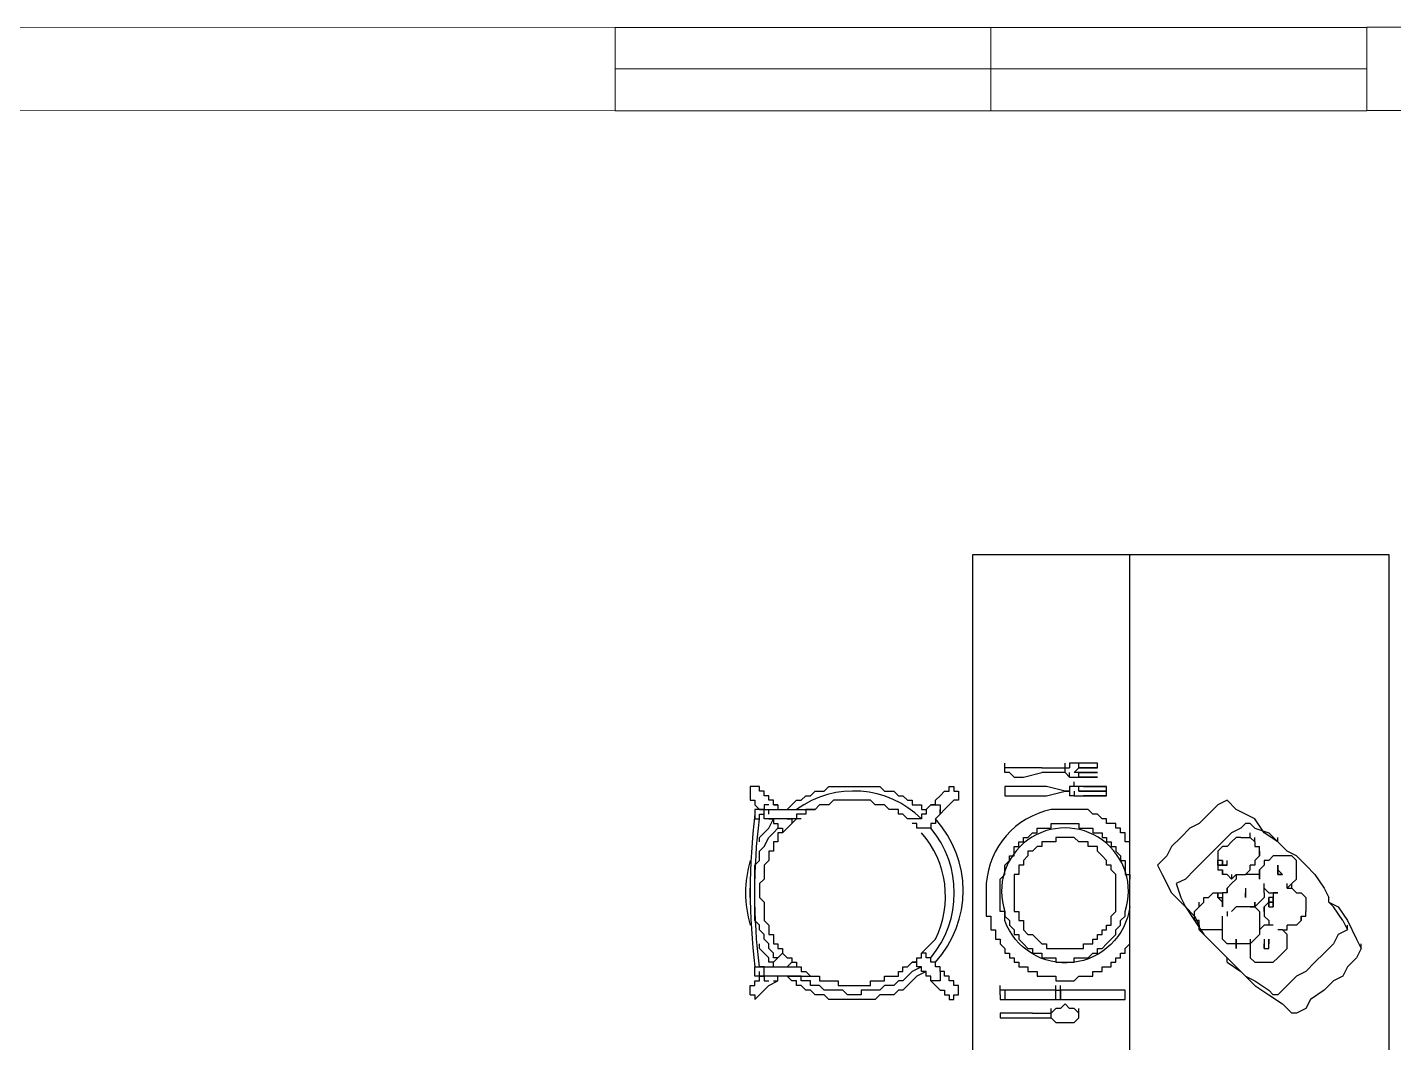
# Model space of a CAD drawing. Header units: inches. Extents: x 2489 to 6987, y 91 to 1364.
# Drawn here: x 5414.6 to 5512.8, y 1074 to 1146.9 of the extents above; entities that cross this region are included whole.
import ezdxf

# ---------------------------------------------------------------- set-up
doc = ezdxf.new("R2010")
doc.units = ezdxf.units.IN
doc.header["$MEASUREMENT"] = 0
doc.layers.add('PDF2_Geometry', color=7, linetype='Continuous')

msp = doc.modelspace()

# ---------------------------------------------------------------- linework, layer by layer
at = {"layer": 'PDF2_Geometry', "lineweight": 9}
for p, q in [((5456.85133, 1146.91351), (5456.85132, 1140.92625)), ((5456.85133, 1146.91351), (5510.85132, 1146.91351)), ((5483.85132, 1146.91351), (5483.85132, 1140.92625)), ((5510.85132, 1146.91351), (5510.85132, 1140.92625)), ((5510.85132, 1143.92629), (5456.85132, 1143.92629)), ((5456.85132, 1140.92629), (5510.85132, 1140.92629))]:
    msp.add_line(p, q, dxfattribs=at)
at = {"layer": 'PDF2_Geometry', "lineweight": 20}
for points in [[(5456.85133, 1146.91351), (5335.16902, 1146.91986)], [(5606.92164, 1146.91986), (5510.85132, 1146.91986)], [(5456.85132, 1140.92625), (5335.169, 1140.93271)], [(5600.93448, 1140.93264), (5510.85132, 1140.93264)]]:
    msp.add_lwpolyline(points, dxfattribs=at)
at = {"layer": 'PDF2_Geometry', "lineweight": 25}
for points in [[(5512.45688, 1040.48064), (5512.45688, 1063.76425), (5512.45688, 1064.42951), (5512.45688, 1109.00094), (5493.82997, 1109.00094), (5482.5208, 1109.00094), (5482.5208, 1001.89643), (5511.45899, 1001.89643), (5511.45899, 1011.54251)], [(5484.84918, 1093.36771), (5484.84918, 1093.70033), (5484.84918, 1094.03295)], [(5486.17967, 1093.70026), (5485.51442, 1093.70026), (5485.1818, 1093.70026), (5484.84918, 1093.70026)], [(5485.18184, 1093.36764), (5484.84921, 1093.36764), (5484.84921, 1093.70033)], [(5487.51019, 1093.70028), (5486.1797, 1093.70028)], [(5487.51016, 1093.70026), (5488.84065, 1093.70026), (5489.17327, 1093.70026)], [(5489.17326, 1093.70029), (5489.50588, 1093.70029)], [(5489.17328, 1093.36771), (5489.17328, 1093.70033), (5489.17328, 1094.03295)], [(5489.50591, 1093.03507), (5490.17117, 1093.03507), (5490.17117, 1093.36764), (5489.83854, 1093.36764), (5490.17117, 1093.70033), (5491.50163, 1093.70033), (5491.50163, 1094.0329), (5490.17117, 1094.0329), (5489.50591, 1094.0329)], [(5489.50593, 1094.03291), (5489.50593, 1093.70028)], [(5490.17117, 1093.70033), (5490.17117, 1094.0329)], [(5490.17117, 1093.70033), (5491.50163, 1093.70033), (5490.17117, 1093.70033)], [(5485.1818, 1093.36764), (5485.51442, 1093.03501), (5486.17967, 1093.03501)], [(5486.1797, 1093.03504), (5487.51019, 1093.36766)], [(5489.17327, 1093.36764), (5488.84065, 1093.36764), (5487.51016, 1093.36764)], [(5489.17326, 1093.36767), (5489.50588, 1093.03505)], [(5489.50593, 1093.03504), (5489.50593, 1093.36766)], [(5491.50163, 1093.36764), (5490.17117, 1093.36764), (5491.50163, 1093.36764)], [(5468.55071, 1091.03929), (5468.21809, 1091.03929), (5468.21809, 1091.37191), (5467.88547, 1091.37191), (5467.88547, 1091.70453), (5467.55285, 1091.70453), (5467.55285, 1092.03716), (5467.22022, 1092.03716), (5467.22022, 1092.36978), (5466.8876, 1092.36978), (5466.55498, 1092.36978), (5466.55498, 1092.03716), (5466.55498, 1091.70453), (5466.55498, 1091.37191), (5466.8876, 1091.37191), (5466.8876, 1091.03929), (5467.22022, 1090.70667)], [(5469.21591, 1090.70672), (5469.54853, 1091.03934), (5469.88115, 1091.37197), (5470.21378, 1091.37197), (5470.5464, 1091.70459), (5470.87902, 1091.70459), (5471.21164, 1092.03721), (5471.54427, 1092.03721), (5471.87689, 1092.03721), (5472.20951, 1092.36983), (5472.54213, 1092.36983), (5472.87476, 1092.36983), (5473.20738, 1092.36983), (5473.54, 1092.36983), (5473.87262, 1092.36983), (5474.20525, 1092.36983), (5474.53787, 1092.36983), (5474.87049, 1092.36983), (5475.20312, 1092.36983), (5475.53574, 1092.36983), (5475.86836, 1092.36983), (5476.20098, 1092.03721), (5476.53361, 1092.03721), (5476.86623, 1092.03721), (5477.19885, 1091.70459), (5477.53147, 1091.70459), (5477.8641, 1091.37197), (5478.19672, 1091.37197), (5478.19672, 1091.03934), (5478.52934, 1091.03934), (5478.86196, 1091.03934), (5478.86196, 1090.70672), (5479.19459, 1090.70672), (5479.52721, 1091.03934)], [(5479.85986, 1091.03925), (5479.52724, 1091.03925), (5479.85986, 1091.03925), (5479.85986, 1091.37187), (5480.19248, 1091.70449), (5480.52511, 1092.03712), (5480.85773, 1092.03712), (5480.85773, 1092.36974), (5481.19035, 1092.36974), (5481.19035, 1092.03712), (5481.52297, 1092.03712), (5481.52297, 1091.70449), (5481.52297, 1091.37187), (5481.19035, 1091.37187), (5480.85773, 1091.03925), (5480.52511, 1090.70663), (5480.19248, 1090.374), (5479.85986, 1090.04138), (5479.85986, 1089.70876), (5479.52724, 1089.70876), (5479.52724, 1089.37614), (5479.19462, 1089.37614), (5478.86199, 1089.37614), (5478.52937, 1089.37614), (5478.52937, 1089.70876), (5478.19675, 1089.70876)], [(5485.18184, 1092.36981), (5484.84921, 1092.36981), (5484.84921, 1092.03712), (5484.84921, 1091.70455), (5485.18183, 1091.70455)], [(5486.17966, 1092.36981), (5485.84704, 1092.36981), (5485.18179, 1092.36981)], [(5486.17967, 1091.70455), (5487.84282, 1091.70455), (5489.17328, 1092.03712), (5487.84282, 1092.36981), (5486.17967, 1092.36981)], [(5489.17328, 1092.03712), (5489.50591, 1092.03712), (5489.17328, 1092.03712)], [(5489.8385, 1092.3698), (5489.50588, 1092.3698)], [(5489.50591, 1092.36981), (5489.50591, 1092.03712), (5489.50591, 1091.70455)], [(5489.83854, 1092.03712), (5489.83854, 1091.70455), (5490.5038, 1091.70455), (5492.16689, 1091.70455), (5490.5038, 1091.70455), (5492.16689, 1091.70455), (5492.16689, 1092.03712), (5492.16689, 1092.36981), (5490.5038, 1092.36981), (5492.16689, 1092.36981), (5490.5038, 1092.36981), (5489.83854, 1092.36981), (5489.83854, 1092.70238)], [(5490.17117, 1092.03712), (5490.17117, 1092.36981)], [(5490.17117, 1092.03712), (5492.16689, 1092.03712), (5490.17117, 1092.03712)], [(5492.16689, 1091.70455), (5492.16689, 1092.03712)], [(5467.88545, 1091.03929), (5467.55282, 1091.03929), (5467.55282, 1090.70672)], [(5479.19463, 1090.70672), (5479.19463, 1090.3741), (5478.862, 1090.3741), (5478.862, 1090.04148), (5478.52938, 1090.04148), (5478.19676, 1090.04148), (5477.86414, 1090.04148), (5477.53151, 1090.3741), (5477.19889, 1090.3741), (5477.19889, 1090.70672), (5476.86627, 1090.70672), (5476.53364, 1090.70672), (5476.20102, 1091.03934), (5475.8684, 1091.03934), (5475.53578, 1091.03934), (5475.20315, 1091.37197), (5474.87053, 1091.37197), (5474.53791, 1091.37197), (5474.20529, 1091.37197), (5473.87266, 1091.37197), (5473.54004, 1091.37197), (5473.20742, 1091.37197), (5472.8748, 1091.37197), (5472.54217, 1091.37197), (5472.20955, 1091.03934), (5471.87693, 1091.03934), (5471.54431, 1091.03934), (5471.21168, 1090.70672), (5470.87906, 1090.70672), (5470.54644, 1090.70672), (5470.54644, 1090.3741), (5470.21382, 1090.3741), (5469.88119, 1090.3741), (5469.88119, 1090.04148), (5469.54857, 1090.04148), (5469.21595, 1090.04148), (5468.88333, 1090.04148), (5468.5507, 1090.04148), (5468.21808, 1090.04148), (5467.88546, 1090.04148), (5467.55284, 1090.04148), (5467.55284, 1090.3741)], [(5468.21808, 1091.03929), (5468.55071, 1091.03929), (5468.55071, 1090.70672)], [(5479.52722, 1091.03925), (5479.1946, 1090.70663)], [(5479.52725, 1091.03929), (5479.85982, 1091.03929), (5480.19245, 1091.03929), (5480.19245, 1090.70672), (5480.19245, 1090.37403), (5480.19245, 1090.70672)], [(5485.18179, 1091.70456), (5485.84704, 1091.70456), (5486.17966, 1091.70456)], [(5489.8385, 1091.70455), (5489.50588, 1091.70455)], [(5501.48034, 1090.70672), (5500.81508, 1091.37198), (5500.14982, 1091.03929), (5499.48456, 1090.37403)], [(5467.22019, 1090.70672), (5466.88756, 1090.70672), (5466.88756, 1090.37403), (5466.88756, 1090.04146), (5467.22019, 1090.04146), (5467.22019, 1090.37403), (5467.55282, 1090.37403), (5467.55282, 1090.70665), (5467.2202, 1090.70665), (5467.55282, 1090.70665), (5467.88545, 1090.70665), (5468.21807, 1090.70665), (5468.55069, 1090.70665), (5468.88331, 1090.70665), (5469.21594, 1090.70665), (5469.54856, 1090.70665), (5469.88118, 1090.70665), (5470.2138, 1090.70665), (5470.54643, 1090.70665), (5470.87905, 1090.70665), (5471.21167, 1090.70665)], [(5467.22019, 1088.37837), (5467.22019, 1088.71094), (5467.55282, 1089.04351), (5467.88545, 1089.3762), (5468.21808, 1090.04146)], [(5467.88545, 1090.04146), (5468.21807, 1090.04146), (5468.21807, 1089.70884), (5468.5507, 1089.70884), (5468.5507, 1089.37622), (5468.88332, 1089.37622), (5468.88332, 1089.04359), (5468.5507, 1089.04359), (5468.5507, 1088.71097), (5468.5507, 1088.37835), (5468.21807, 1088.37835), (5468.21807, 1088.04573), (5468.21807, 1087.7131), (5467.88545, 1087.7131), (5467.88545, 1087.38048), (5467.88545, 1087.04786), (5467.55283, 1086.71524), (5467.55283, 1086.38261), (5467.55283, 1086.04999), (5467.55283, 1085.71737), (5467.22021, 1085.38475), (5467.22021, 1085.05212), (5467.22021, 1084.7195), (5467.22021, 1084.38688), (5467.55283, 1084.05426), (5467.55283, 1083.72163), (5467.55283, 1083.38901), (5467.55283, 1083.05639), (5467.55283, 1082.72377), (5467.88545, 1082.39114), (5467.88545, 1082.05852), (5467.88545, 1081.7259), (5468.21807, 1081.7259), (5468.21807, 1081.39328), (5468.21807, 1081.06065), (5468.5507, 1081.06065), (5468.5507, 1080.72803), (5468.88332, 1080.72803), (5468.88332, 1080.39541), (5469.21594, 1080.06278), (5469.54856, 1080.06278), (5469.54856, 1079.73016), (5469.88119, 1079.73016), (5469.88119, 1079.39754), (5470.21381, 1079.39754), (5470.21381, 1079.06492), (5470.54643, 1079.06492), (5470.87905, 1078.73229), (5471.21168, 1078.73229)], [(5467.88545, 1090.37403), (5467.88545, 1090.70672)], [(5470.2138, 1090.04146), (5469.88117, 1090.04146), (5469.54854, 1089.70877), (5469.21591, 1089.3762), (5468.88328, 1089.04351)], [(5469.21591, 1090.04146), (5469.54854, 1090.04146), (5469.54854, 1089.70877)], [(5499.48458, 1090.3741), (5498.81933, 1089.70886)], [(5504.47394, 1088.37831), (5503.47607, 1089.04355), (5502.81083, 1090.04142), (5501.48034, 1090.70667)], [(5466.88756, 1086.0499), (5466.88756, 1086.38252), (5466.88756, 1086.71514), (5467.22018, 1087.04777), (5467.22018, 1087.71301), (5467.55281, 1088.04564), (5467.88543, 1088.71088), (5468.21805, 1089.0435), (5468.55067, 1089.37613)], [(5498.81936, 1089.70877), (5498.1541, 1089.3762), (5497.48884, 1088.71094), (5496.82358, 1088.04568), (5496.49095, 1087.38042), (5495.82575, 1086.71516), (5496.15838, 1086.0499), (5496.82358, 1084.71951), (5497.82147, 1083.72155), (5498.48673, 1082.72372), (5498.48673, 1083.05642), (5498.48673, 1083.38898), (5498.81936, 1083.72155), (5498.81936, 1084.05425)], [(5502.8108, 1089.3762), (5502.47817, 1089.70877), (5502.14554, 1089.70877), (5501.81297, 1089.3762), (5501.14771, 1089.04351), (5500.48245, 1088.37837), (5499.81719, 1087.71311), (5499.15193, 1087.04785), (5498.48673, 1086.38259), (5497.82147, 1085.71733), (5497.15621, 1085.38476), (5497.48884, 1084.38681), (5497.82147, 1083.72155), (5498.48673, 1083.05642), (5498.81936, 1082.39116), (5498.81936, 1082.72372), (5498.48673, 1082.72372), (5499.15198, 1081.72586), (5500.14985, 1080.72799)], [(5502.47817, 1088.71094), (5502.47817, 1089.04356)], [(5502.81079, 1089.37614), (5503.80865, 1089.04352), (5504.4739, 1088.37828)], [(5500.48245, 1088.04568), (5500.14982, 1087.71311), (5500.14982, 1087.38042), (5500.14982, 1087.04785), (5500.14982, 1086.71516), (5500.14982, 1087.04785)], [(5500.81505, 1088.04571), (5500.48243, 1088.04571)], [(5501.14771, 1088.37837), (5500.81508, 1088.04568)], [(5501.4803, 1088.71095), (5501.14768, 1088.37833)], [(5501.81292, 1088.71094), (5501.4803, 1088.71094)], [(5501.81297, 1088.71094), (5502.14554, 1088.71094), (5502.47817, 1088.71094), (5502.8108, 1088.37837), (5502.8108, 1088.04568), (5503.14343, 1088.04568)], [(5502.81079, 1088.37832), (5502.81079, 1088.71094)], [(5503.14341, 1087.71308), (5503.14341, 1088.04571)], [(5505.80441, 1087.38042), (5505.13915, 1087.71311), (5504.47395, 1088.37837), (5504.47395, 1088.71094)], [(5500.14981, 1087.04784), (5500.14981, 1086.71522), (5500.14981, 1086.38259)], [(5500.14981, 1087.04783), (5500.14981, 1086.71521)], [(5500.48245, 1087.04785), (5500.48245, 1086.71516), (5500.48245, 1087.04785), (5500.14982, 1087.04785), (5500.14982, 1086.71516), (5500.48245, 1086.71516), (5500.48245, 1087.04785), (5500.48245, 1086.71516), (5500.81508, 1086.71516), (5500.48245, 1086.71516), (5500.14982, 1086.71516)], [(5500.81505, 1086.71522), (5500.81505, 1087.04784)], [(5503.14343, 1087.38042), (5503.14343, 1087.71311), (5503.14343, 1087.38042), (5502.8108, 1087.04785), (5502.8108, 1086.71516), (5502.47817, 1086.71516)], [(5503.80867, 1087.04785), (5503.47605, 1087.04785), (5503.47605, 1086.71523)], [(5505.47178, 1087.38042), (5505.13915, 1087.38042), (5504.80652, 1087.38042), (5504.47395, 1087.38042), (5504.14132, 1087.38042), (5503.80869, 1087.04785)], [(5505.47178, 1085.38476), (5505.80441, 1085.71733), (5505.80441, 1086.0499), (5505.80441, 1086.38259), (5505.80441, 1086.71516), (5505.80441, 1087.04785), (5505.47178, 1087.38048)], [(5505.80439, 1087.38041), (5506.46963, 1086.71516), (5507.13488, 1086.04992), (5507.80012, 1085.05205), (5508.13275, 1084.38681)], [(5466.88756, 1085.71729), (5466.88756, 1086.04991)], [(5500.14982, 1086.38259), (5500.48245, 1086.38259)], [(5500.48243, 1086.04997), (5500.48243, 1086.38259)], [(5500.48243, 1086.38258), (5500.48243, 1086.04996)], [(5501.14771, 1086.0499), (5501.14771, 1085.71733), (5500.81508, 1086.0499), (5500.48245, 1086.0499)], [(5501.14771, 1085.71733), (5501.48034, 1086.0499), (5501.48034, 1085.71733), (5501.14771, 1085.38476), (5500.81508, 1085.05207), (5500.81508, 1084.71951), (5500.81508, 1085.05207)], [(5501.4803, 1086.04997), (5501.81292, 1086.04997), (5502.14554, 1086.04997)], [(5502.47817, 1086.0499), (5502.14554, 1086.0499), (5502.47817, 1086.38259), (5502.47817, 1086.71522)], [(5502.81081, 1086.04992), (5502.47819, 1086.04992)], [(5503.47606, 1086.71516), (5503.14343, 1086.38259), (5503.14343, 1086.0499), (5502.8108, 1086.0499)], [(5503.14343, 1085.7173), (5503.14343, 1086.04992), (5503.14343, 1086.38255)], [(5503.14343, 1086.0499), (5503.14343, 1085.71733)], [(5504.80654, 1086.04999), (5504.47392, 1086.38261)], [(5504.47395, 1086.38259), (5504.47395, 1086.71516)], [(5504.47395, 1086.38259), (5504.47395, 1086.71516)], [(5504.47395, 1086.0499), (5504.47395, 1086.38259)], [(5504.47395, 1086.38259), (5504.47395, 1086.0499)], [(5504.47395, 1086.0499), (5504.47395, 1086.38259)], [(5466.55493, 1084.38681), (5466.55493, 1084.71951), (5466.55493, 1085.05207)], [(5502.14554, 1085.05207), (5502.14554, 1084.71951), (5502.14554, 1084.38681), (5502.14554, 1084.71951), (5502.14554, 1084.38681), (5502.14554, 1084.71943)], [(5503.47605, 1085.05212), (5503.47605, 1085.38474)], [(5503.47606, 1084.71951), (5503.47606, 1085.05207), (5503.80869, 1084.71951), (5504.14132, 1084.71951), (5504.14132, 1084.38681), (5503.80869, 1084.38681), (5503.80869, 1084.05425), (5503.80869, 1083.72155), (5504.14132, 1083.72155), (5504.14132, 1084.05425), (5503.80869, 1084.05425), (5503.80869, 1083.72155)], [(5505.13915, 1085.05207), (5505.47178, 1085.05207), (5505.47178, 1085.38476), (5505.13915, 1085.05207), (5505.13915, 1085.38476)], [(5505.13915, 1085.05207), (5505.13915, 1085.38469)], [(5505.80439, 1084.71944), (5505.47177, 1085.05207)], [(5466.88756, 1083.72155), (5466.88756, 1084.05417)], [(5498.81936, 1083.72155), (5499.15193, 1084.05425), (5499.15193, 1084.38681), (5499.48456, 1084.38681), (5499.81719, 1084.71951), (5500.14982, 1084.71951), (5500.48245, 1084.71951), (5500.48245, 1084.38681), (5500.48245, 1084.05425), (5500.48245, 1083.72155), (5500.48245, 1084.05425), (5500.48245, 1084.38681), (5500.48245, 1084.05425), (5500.48245, 1083.72155), (5500.48245, 1084.05425)], [(5502.47817, 1083.72155), (5502.8108, 1083.72155), (5502.8108, 1084.05425), (5502.8108, 1083.72155), (5503.14343, 1083.38898), (5503.14343, 1083.05642), (5503.14343, 1082.72372), (5503.14343, 1082.05846), (5503.14343, 1081.7259), (5502.8108, 1081.3932), (5502.47817, 1081.06064), (5502.14554, 1081.06064), (5501.48034, 1081.06064), (5500.81508, 1081.06064), (5500.48245, 1081.3932), (5500.48245, 1081.7259), (5500.48245, 1082.05846), (5500.14982, 1082.05846), (5499.81719, 1082.05846), (5499.48456, 1082.05846), (5499.15193, 1082.05846), (5498.81936, 1082.05846), (5498.81936, 1082.39116), (5498.81936, 1082.05846), (5499.48456, 1081.3932), (5500.1498, 1080.72796), (5500.81505, 1080.06271), (5501.48029, 1079.39747), (5502.14554, 1078.73222), (5502.81079, 1078.3996), (5503.80865, 1077.73435)], [(5500.1498, 1084.38681), (5500.1498, 1084.71943)], [(5500.81508, 1084.71951), (5500.48245, 1084.71951)], [(5503.47606, 1084.71943), (5503.47606, 1084.38681), (5503.14343, 1084.05425), (5502.8108, 1083.72155), (5502.47817, 1083.72155)], [(5503.80865, 1084.38682), (5503.80865, 1084.0542), (5503.47603, 1083.72158)], [(5503.80868, 1083.72159), (5503.80868, 1084.05421)], [(5503.80869, 1084.38681), (5503.80869, 1084.05425), (5503.80869, 1084.38681), (5503.80869, 1084.05425), (5504.14132, 1084.05425), (5504.14132, 1084.38681), (5504.14132, 1084.05425), (5504.14132, 1083.72155), (5504.14132, 1084.05425), (5504.14132, 1083.72155), (5504.14132, 1084.05425), (5503.80869, 1084.05425)], [(5504.14128, 1083.72158), (5504.14128, 1084.0542)], [(5504.1413, 1083.72159), (5504.1413, 1084.05421), (5504.1413, 1084.38684)], [(5505.80441, 1084.71951), (5506.13704, 1084.71951), (5506.46967, 1084.38681), (5506.46967, 1084.05425)], [(5506.46967, 1084.38681), (5506.46967, 1084.05425), (5506.46967, 1083.72155), (5506.46967, 1083.38898)], [(5508.13275, 1084.05425), (5508.13275, 1084.38681)], [(5509.13061, 1082.72369), (5508.46537, 1083.72156), (5508.13275, 1084.05418)], [(5508.13279, 1084.05421), (5508.79803, 1083.72159), (5509.46328, 1082.72372), (5510.12852, 1081.39323)], [(5468.55071, 1080.06281), (5468.21809, 1080.06281), (5468.21809, 1080.39543), (5467.88547, 1080.72805), (5467.88547, 1081.06068), (5467.55285, 1081.3933), (5467.55285, 1081.72592), (5467.22022, 1082.05855), (5467.22022, 1082.39117), (5466.8876, 1082.72379), (5466.8876, 1083.05641), (5466.8876, 1083.38904), (5466.8876, 1083.72166)], [(5484.84921, 1082.72372), (5484.84921, 1083.05642)], [(5500.48245, 1082.05846), (5500.48245, 1082.72372), (5500.48245, 1083.05642)], [(5500.81508, 1083.38898), (5500.81508, 1083.05642)], [(5501.81297, 1083.72155), (5501.48034, 1083.72155), (5501.14771, 1083.38898)], [(5502.47816, 1083.72156), (5501.81292, 1083.72156)], [(5503.47603, 1083.38895), (5503.47603, 1083.05633)], [(5503.47606, 1083.05642), (5503.80869, 1082.72372), (5503.80869, 1082.39116), (5503.47606, 1082.39116)], [(5506.13704, 1083.05642), (5506.13704, 1082.72372), (5505.80441, 1082.39116), (5505.47178, 1082.39116), (5505.13915, 1082.39116)], [(5506.13701, 1083.05633), (5506.46964, 1083.05633)], [(5506.13704, 1082.72372), (5506.13704, 1083.05635)], [(5506.46966, 1083.05635), (5506.46966, 1083.38897)], [(5503.47603, 1082.39106), (5503.14341, 1082.05843)], [(5504.14128, 1082.39109), (5503.80865, 1082.39109)], [(5509.13063, 1082.72376), (5509.46326, 1082.05851), (5508.79801, 1081.72589), (5508.46539, 1081.06065), (5507.80014, 1080.3954), (5507.1349, 1079.73016), (5506.46965, 1079.06491), (5505.80441, 1078.73229), (5505.13915, 1078.06703), (5504.47395, 1077.40177), (5504.14132, 1077.40177), (5503.80869, 1077.73434)], [(5504.14132, 1082.39116), (5503.80869, 1082.39116)], [(5505.13915, 1081.7259), (5504.80652, 1082.05846), (5504.47395, 1082.05846)], [(5504.80652, 1082.05846), (5505.13915, 1082.05846), (5505.13915, 1082.39109)], [(5509.46327, 1082.05846), (5509.46327, 1082.39116)], [(5468.21808, 1079.73012), (5467.88545, 1079.73012), (5467.88545, 1080.06281), (5467.55282, 1080.39538), (5467.22019, 1080.72794), (5467.22019, 1081.06064)], [(5501.48031, 1081.06057), (5501.48031, 1081.39319)], [(5501.48034, 1081.06064), (5501.48034, 1081.3932)], [(5501.48034, 1080.72794), (5501.48034, 1081.06064)], [(5502.47817, 1081.3932), (5502.47817, 1081.06064), (5502.47817, 1080.72794), (5502.47817, 1080.39538), (5502.47817, 1080.06281), (5502.8108, 1079.73012), (5503.14343, 1079.73012), (5503.47606, 1079.73012), (5503.80869, 1079.73012), (5504.14132, 1079.73012), (5504.47395, 1080.06281), (5504.80652, 1080.39538)], [(5503.47603, 1080.72796), (5503.47603, 1081.06059)], [(5503.47606, 1081.3932), (5503.47606, 1081.06064), (5503.47606, 1080.72794), (5503.80869, 1080.72794), (5503.80869, 1081.06064), (5503.80869, 1081.3932), (5503.80869, 1081.06064)], [(5503.47606, 1080.72794), (5503.47606, 1081.06064)], [(5510.12852, 1081.39329), (5510.46115, 1080.72805), (5510.12852, 1080.0628), (5509.46328, 1079.39756), (5509.13066, 1078.73231), (5508.46541, 1078.39969), (5507.80017, 1077.73445), (5506.8023, 1077.0692), (5506.46967, 1076.40394), (5505.80441, 1076.07125), (5505.47178, 1076.07125), (5504.80652, 1076.73651)], [(5504.80652, 1080.39532), (5505.13915, 1080.72794), (5505.13915, 1081.06057)], [(5505.13915, 1081.39319), (5505.13915, 1081.72581)], [(5505.13915, 1081.06064), (5505.13915, 1081.3932)], [(5510.4611, 1080.72794), (5510.4611, 1081.06064)], [(5467.88545, 1079.39755), (5468.21808, 1079.39755), (5468.21808, 1079.73012), (5468.55071, 1080.06281), (5468.88328, 1080.39538)], [(5480.19245, 1079.06485), (5480.19245, 1079.39748), (5479.85983, 1079.39748), (5479.85983, 1079.7301), (5479.52721, 1079.7301), (5479.52721, 1080.06272), (5479.19458, 1080.06272), (5479.19458, 1080.39535), (5478.86196, 1080.39535)], [(5500.81508, 1079.73012), (5500.81508, 1080.06281), (5500.14982, 1080.72794)], [(5466.55495, 1077.40181), (5466.55495, 1077.73444), (5466.55495, 1078.06706), (5466.88757, 1078.06706), (5466.88757, 1078.39968), (5467.22019, 1078.39968), (5467.22019, 1078.7323), (5466.88757, 1078.7323), (5466.88757, 1079.06493), (5466.88757, 1079.39755), (5467.22019, 1079.39755), (5467.55281, 1079.39755), (5467.88544, 1079.39755), (5468.21806, 1079.39755), (5468.55068, 1079.39755), (5468.8833, 1079.39755), (5469.21593, 1079.39755), (5469.54855, 1079.39755), (5469.88117, 1079.39755), (5470.2138, 1079.39755)], [(5467.22019, 1078.73229), (5467.22019, 1079.06485)], [(5469.21592, 1079.39746), (5469.54854, 1079.73008)], [(5478.86199, 1079.39755), (5478.19675, 1079.06493), (5477.86413, 1078.7323), (5477.5315, 1078.39968), (5477.19888, 1078.39968), (5476.86626, 1078.06706), (5476.53364, 1078.06706), (5476.20101, 1078.06706), (5475.86839, 1077.73444), (5475.53577, 1077.73444), (5475.20315, 1077.73444), (5474.87052, 1077.73444), (5474.5379, 1077.73444), (5474.5379, 1077.40181), (5474.20528, 1077.40181), (5473.87266, 1077.40181), (5473.54003, 1077.40181), (5473.20741, 1077.73444), (5472.87479, 1077.73444), (5472.54217, 1077.73444), (5472.20954, 1077.73444), (5471.87692, 1077.73444), (5471.5443, 1078.06706), (5471.21168, 1078.06706), (5470.87905, 1078.06706), (5470.87905, 1078.39968), (5470.54643, 1078.39968), (5470.21381, 1078.39968), (5470.21381, 1078.7323), (5469.88118, 1078.7323)], [(5480.19245, 1078.73229), (5480.19245, 1078.3996), (5479.85982, 1078.3996), (5479.5272, 1078.3996), (5479.5272, 1078.73222), (5479.19458, 1078.73222), (5479.19458, 1079.06484), (5478.86196, 1079.06484), (5478.86196, 1079.39746), (5478.52933, 1079.39746), (5478.52933, 1079.73009), (5478.19671, 1079.73009)], [(5479.52725, 1078.3996), (5479.85988, 1078.06697), (5480.1925, 1077.73435), (5480.52512, 1077.73435), (5480.52512, 1077.40173), (5480.85774, 1077.40173), (5480.85774, 1077.0691), (5481.19037, 1077.0691), (5481.19037, 1077.40173), (5481.52299, 1077.40173), (5481.52299, 1077.73435), (5481.52299, 1078.06697), (5481.19037, 1078.06697), (5481.19037, 1078.3996), (5480.85774, 1078.3996), (5480.85774, 1078.73222), (5480.52512, 1078.73222), (5480.52512, 1079.06484), (5480.1925, 1079.06484), (5480.1925, 1078.73222)], [(5500.81509, 1079.73012), (5501.81296, 1079.06488), (5502.81083, 1078.06701), (5503.80869, 1077.40176), (5504.80656, 1076.73652)], [(5466.55493, 1077.40177), (5466.88756, 1077.40177), (5466.88756, 1077.0692), (5467.22019, 1077.40177), (5467.55282, 1077.73434), (5467.88545, 1078.06703), (5468.55071, 1078.3996)], [(5467.55282, 1078.73229), (5467.55282, 1078.3996), (5467.88545, 1078.3996)], [(5468.21808, 1078.3996), (5468.55071, 1078.3996), (5468.55071, 1078.73229)], [(5486.17967, 1077.73434), (5485.18184, 1077.73434), (5484.84921, 1077.73434), (5484.51658, 1077.73434), (5484.51658, 1078.06703)], [(5488.50802, 1077.73434), (5488.50802, 1078.06703)], [(5488.50807, 1077.06912), (5488.50807, 1077.73436), (5488.84069, 1077.73436), (5488.84069, 1078.06698)], [(5484.51658, 1077.40177), (5484.51658, 1077.0692), (5484.84921, 1077.0692)], [(5484.5166, 1077.40174), (5484.5166, 1077.73436)], [(5484.84921, 1077.73434), (5484.84921, 1077.0692), (5485.18184, 1077.0692)], [(5485.18183, 1077.06909), (5486.17969, 1077.06909)], [(5486.17967, 1077.0692), (5486.84493, 1077.0692)], [(5488.50807, 1077.73436), (5486.84496, 1077.73436), (5486.17971, 1077.73436)], [(5486.84496, 1077.06912), (5488.50807, 1077.06912), (5488.84069, 1077.06912), (5488.84069, 1077.40174)], [(5488.50802, 1077.0692), (5488.50802, 1077.40177)], [(5489.17326, 1077.73441), (5488.84063, 1077.73441)], [(5488.84063, 1077.06916), (5489.17326, 1077.06916)], [(5488.84065, 1077.0692), (5488.84065, 1077.73434), (5488.84065, 1077.0692)], [(5493.16477, 1077.73434), (5492.83215, 1077.73434), (5489.1733, 1077.73434)], [(5489.17331, 1077.06912), (5491.50167, 1077.06912)], [(5491.50165, 1077.06909), (5493.16477, 1077.06909)], [(5493.16478, 1077.06912), (5493.49741, 1077.06912), (5493.49741, 1077.40174), (5493.49741, 1077.73436), (5493.16478, 1077.73436)], [(5484.51658, 1076.07125), (5484.51658, 1075.73868)], [(5485.51446, 1076.07125), (5485.18184, 1076.07125), (5484.5166, 1076.07125)], [(5486.8449, 1076.0713), (5485.51441, 1076.0713)], [(5486.84493, 1075.73868), (5487.84282, 1075.73868), (5488.17539, 1075.73868), (5488.17539, 1076.0713), (5488.17539, 1076.40393)], [(5486.84493, 1076.07125), (5487.84282, 1076.07125), (5488.17539, 1076.07125), (5488.50801, 1076.40387)], [(5488.50801, 1075.406), (5488.17539, 1075.73862), (5488.17539, 1076.07125), (5488.17539, 1076.40387)], [(5488.84065, 1076.40394), (5488.50802, 1076.40394)], [(5489.8385, 1075.40606), (5490.17112, 1075.73868), (5490.17112, 1076.0713), (5489.8385, 1076.40393), (5489.50588, 1076.40393), (5489.17326, 1076.73655), (5488.84063, 1076.40393)], [(5490.17112, 1076.0713), (5490.17112, 1076.40393)], [(5484.5166, 1075.73862), (5485.18184, 1075.73862), (5485.51446, 1075.73862)], [(5485.51441, 1075.73868), (5486.8449, 1075.73868)], [(5488.50802, 1075.40599), (5488.84065, 1075.40599)], [(5488.84063, 1075.40606), (5489.17326, 1075.40606), (5489.50588, 1075.40606)], [(5489.50591, 1075.40599), (5489.83854, 1075.40599)]]:
    msp.add_lwpolyline(points, dxfattribs=at)
for points in [[(5493.82997, 1059.10755), (5493.82997, 1083.72155, -0.78077641), (5484.84916, 1082.72373), (5484.84916, 1083.05635), (5484.84916, 1083.38898), (5484.51654, 1083.38898), (5484.51654, 1083.7216), (5484.51654, 1084.05422), (5484.51654, 1084.38684), (5484.51654, 1084.71947), (5484.51654, 1085.05209), (5484.51654, 1085.38471), (5484.51654, 1085.71733), (5484.84916, 1086.04996), (5484.84916, 1086.38258), (5484.84916, 1086.7152), (5485.18179, 1087.04782), (5485.18179, 1087.38045), (5485.51441, 1087.38045), (5485.51441, 1087.71307), (5485.51441, 1088.04569), (5485.84703, 1088.04569), (5485.84703, 1088.37831), (5486.17965, 1088.37831), (5486.17965, 1088.71094), (5486.51228, 1088.71094), (5486.8449, 1089.04356), (5487.17752, 1089.04356), (5487.17752, 1089.37618), (5487.51014, 1089.37618), (5487.84277, 1089.37618), (5488.17539, 1089.37618), (5488.17539, 1089.7088), (5488.50801, 1089.7088), (5488.84063, 1089.7088), (5489.17326, 1089.7088), (5489.50588, 1089.7088), (5489.8385, 1089.7088), (5490.17112, 1089.7088), (5490.17112, 1089.37618), (5490.50375, 1089.37618), (5490.83637, 1089.37618), (5491.16899, 1089.37618), (5491.16899, 1089.04356), (5491.50162, 1089.04356), (5491.83424, 1089.04356), (5491.83424, 1088.71094), (5492.16686, 1088.71094), (5492.16686, 1088.37831), (5492.49948, 1088.37831), (5492.49948, 1088.04569), (5492.83211, 1088.04569), (5492.83211, 1087.71307), (5493.16473, 1087.38045), (5493.16473, 1087.04782), (5493.49735, 1087.04782), (5493.49735, 1086.7152), (5493.49735, 1086.38258), (5493.49735, 1086.04996), (5493.82997, 1086.04996), (5493.82997, 1085.71733), (5493.82997, 1109.00094)], [(5469.88117, 1078.73229), (5468.8833, 1078.73229), (5468.55068, 1078.73229), (5468.21806, 1078.73229), (5467.88543, 1078.73229), (5467.55281, 1078.73229), (5467.22019, 1078.73229), (5467.55281, 1078.73229), (5467.55281, 1079.06491), (5467.55281, 1079.39753), (5467.22019, 1079.39753, -0.0625), (5467.22019, 1090.04147)], [(5479.19463, 1079.06485), (5478.52938, 1078.73223), (5478.19676, 1078.39961), (5477.86414, 1078.06699), (5477.53151, 1077.73436), (5477.19889, 1077.73436), (5476.86627, 1077.40174), (5476.53364, 1077.40174), (5476.20102, 1077.40174), (5475.8684, 1077.40174), (5475.53578, 1077.06912), (5475.20315, 1077.06912), (5474.87053, 1077.06912), (5474.53791, 1077.06912), (5474.20529, 1077.06912), (5473.87266, 1077.06912), (5473.54004, 1077.06912), (5473.20742, 1077.06912), (5472.8748, 1077.06912), (5472.54217, 1077.06912), (5472.20955, 1077.06912), (5471.87693, 1077.40174), (5471.54431, 1077.40174), (5471.21168, 1077.40174), (5470.87906, 1077.73436), (5470.54644, 1077.73436), (5470.21382, 1078.06699), (5469.88119, 1078.06699), (5469.88119, 1078.39961), (5469.54857, 1078.39961), (5469.21595, 1078.73223), (5469.54857, 1078.73223), (5469.88119, 1078.73223), (5470.21382, 1078.73223), (5470.54644, 1078.73223), (5470.87906, 1078.73223), (5471.21168, 1078.73223), (5471.54431, 1078.73223), (5471.54431, 1078.39961), (5471.87693, 1078.39961), (5472.20955, 1078.39961), (5472.54217, 1078.39961), (5472.8748, 1078.39961), (5472.8748, 1078.06699), (5473.20742, 1078.06699), (5473.54004, 1078.06699), (5473.87266, 1078.06699), (5474.20529, 1078.06699), (5474.53791, 1078.06699), (5474.87053, 1078.06699), (5475.20315, 1078.06699), (5475.20315, 1078.39961), (5475.53578, 1078.39961), (5475.8684, 1078.39961), (5476.20102, 1078.39961), (5476.20102, 1078.73223), (5476.53364, 1078.73223), (5476.86627, 1078.73223), (5477.19889, 1078.73223), (5477.19889, 1079.06485), (5477.53151, 1079.06485), (5477.53151, 1079.39748), (5477.86414, 1079.39748), (5478.19676, 1079.7301), (5478.52938, 1079.7301), (5478.52938, 1080.06272), (5478.862, 1080.06272), (5478.862, 1080.39535), (5479.19463, 1080.72797), (5479.52725, 1081.06059), (5479.85987, 1081.39321, 0.30483657), (5478.86196, 1089.04352)]]:
    msp.add_lwpolyline(points, format="xyb", dxfattribs=at)
for points in [[(5490.17117, 1093.03507), (5491.50163, 1093.03507)], [(5486.5123, 1081.7259), (5486.84492, 1081.7259), (5487.17754, 1081.39328), (5487.51017, 1081.06065), (5487.84279, 1081.06065), (5487.84279, 1080.72803), (5488.17541, 1080.72803), (5488.50803, 1080.72803), (5488.84066, 1080.72803), (5489.17328, 1080.72803), (5489.5059, 1080.72803), (5489.83853, 1080.72803), (5490.17115, 1080.72803), (5490.50377, 1080.72803), (5490.50377, 1081.06065), (5490.83639, 1081.06065), (5491.16902, 1081.06065), (5491.16902, 1081.39328), (5491.50164, 1081.39328), (5491.50164, 1081.7259), (5491.83426, 1081.7259), (5491.83426, 1082.05852), (5492.16688, 1082.05852), (5492.16688, 1082.39114), (5492.49951, 1082.39114), (5492.49951, 1082.72377), (5492.49951, 1083.05639), (5492.83213, 1083.38901), (5492.83213, 1083.72163), (5492.83213, 1084.05426), (5492.83213, 1084.38688), (5492.83213, 1084.7195), (5492.83213, 1085.05212), (5492.83213, 1085.38475), (5492.83213, 1085.71737), (5492.83213, 1086.04999), (5492.49951, 1086.38261), (5492.49951, 1086.71524), (5492.16688, 1086.71524), (5492.16688, 1087.04786), (5491.83426, 1087.38048), (5491.50164, 1087.7131), (5491.50164, 1088.04573), (5491.16902, 1088.04573), (5490.83639, 1088.04573), (5490.83639, 1088.37835), (5490.50377, 1088.37835), (5490.17115, 1088.37835), (5489.83853, 1088.71097), (5489.5059, 1088.71097), (5489.17328, 1088.71097), (5488.84066, 1088.71097), (5488.50803, 1088.71097), (5488.50803, 1088.37835), (5488.17541, 1088.37835), (5487.84279, 1088.37835), (5487.51017, 1088.37835), (5487.51017, 1088.04573), (5487.17754, 1088.04573), (5486.84492, 1087.7131), (5486.5123, 1087.7131), (5486.5123, 1087.38048), (5486.17968, 1087.04786), (5486.17968, 1086.71524), (5485.84705, 1086.71524), (5485.84705, 1086.38261), (5485.84705, 1086.04999), (5485.51443, 1086.04999), (5485.51443, 1085.71737), (5485.51443, 1085.38475), (5485.51443, 1085.05212), (5485.51443, 1084.7195), (5485.51443, 1084.38688), (5485.51443, 1084.05426), (5485.51443, 1083.72163), (5485.51443, 1083.38901), (5485.84705, 1083.38901), (5485.84705, 1083.05639), (5485.84705, 1082.72377), (5486.17968, 1082.72377), (5486.17968, 1082.39114), (5486.17968, 1082.05852)], [(5500.48245, 1086.71516), (5500.48245, 1087.04785)], [(5504.47395, 1086.71516), (5504.47395, 1086.38259)], [(5504.47395, 1086.0499), (5504.80652, 1086.0499)], [(5500.48245, 1084.38681), (5500.48245, 1084.05425), (5500.14982, 1084.38681), (5500.14982, 1084.71951), (5500.14982, 1084.38681)], [(5500.48245, 1084.38681), (5500.48245, 1084.05425)], [(5502.14554, 1084.71951), (5502.14554, 1084.38681)], [(5504.47395, 1084.71951), (5504.14132, 1084.71951)], [(5503.47606, 1083.38898), (5503.47606, 1083.72155)], [(5501.48034, 1081.06064), (5501.48034, 1080.72794), (5501.48034, 1081.06064), (5501.48034, 1080.72794), (5501.48034, 1081.06064), (5501.48034, 1081.3932)], [(5501.48034, 1081.06064), (5501.48034, 1080.72794)], [(5503.47606, 1081.06064), (5503.47606, 1080.72794)], [(5503.47606, 1081.06064), (5503.47606, 1080.72794)]]:
    msp.add_lwpolyline(points, close=True, dxfattribs=at)
for points in [[(5483.51869, 1085.38476), (5483.51869, 1084.71951), (5483.51869, 1084.05425), (5483.51869, 1083.72162), (5483.51869, 1083.389), (5483.51869, 1083.05638), (5483.85131, 1083.05638), (5483.85131, 1082.72376), (5483.85131, 1082.39113), (5483.85131, 1082.05851), (5484.18394, 1082.05851), (5484.18394, 1081.72589), (5484.18394, 1081.39326), (5484.51656, 1081.39326), (5484.51656, 1081.06064), (5484.84918, 1080.72802), (5484.84918, 1080.3954), (5485.1818, 1080.3954), (5485.1818, 1080.06277), (5485.51443, 1080.06277), (5485.51443, 1079.73015), (5485.84705, 1079.73015), (5485.84705, 1079.39753), (5486.17967, 1079.39753), (5486.51229, 1079.39753), (5486.51229, 1079.06491), (5486.84492, 1079.06491), (5487.17754, 1079.06491), (5487.17754, 1078.73228), (5487.51016, 1078.73228), (5487.84278, 1078.73228), (5488.17541, 1078.73228), (5488.50803, 1078.73228), (5488.50803, 1078.39966), (5488.84065, 1078.39966), (5489.17327, 1078.39966), (5489.5059, 1078.39966), (5489.83852, 1078.39966), (5490.17114, 1078.73228), (5490.50376, 1078.73228), (5490.83639, 1078.73228), (5491.16901, 1078.73228), (5491.16901, 1079.06491), (5491.50163, 1079.06491), (5491.83425, 1079.06491), (5491.83425, 1079.39753), (5492.16688, 1079.39753), (5492.4995, 1079.39753), (5492.4995, 1079.73015), (5492.83212, 1079.73015), (5492.83212, 1080.06277), (5493.16474, 1080.06277), (5493.16474, 1080.3954), (5493.49737, 1080.3954), (5493.49737, 1080.72802), (5493.82999, 1081.06064), (5493.82999, 1081.39326), (5493.82999, 1081.72589), (5493.82999, 1082.05851), (5493.82999, 1082.39113), (5493.82999, 1082.72376), (5493.82999, 1083.05638), (5493.82999, 1083.389), (5493.82999, 1083.72162), (5493.82999, 1084.05425), (5493.82999, 1084.38687), (5493.82999, 1084.71949), (5493.82999, 1085.05211), (5493.82999, 1085.38474), (5493.82999, 1085.71736), (5493.82999, 1086.04998), (5493.82999, 1086.3826), (5493.82999, 1086.71523), (5493.82999, 1087.04785), (5493.82999, 1087.38047), (5493.82999, 1087.71309), (5493.82999, 1088.04572), (5493.82999, 1088.37834), (5493.49737, 1088.37834), (5493.49737, 1088.71096), (5493.49737, 1089.04358), (5493.16474, 1089.04358), (5493.16474, 1089.37621), (5492.83212, 1089.37621), (5492.83212, 1089.70883), (5492.4995, 1089.70883), (5492.16688, 1089.70883), (5492.16688, 1090.04145), (5491.83425, 1090.04145), (5491.50163, 1090.37407), (5491.16901, 1090.37407), (5490.83639, 1090.7067), (5490.50376, 1090.7067), (5490.17114, 1090.7067), (5489.83852, 1090.7067), (5489.5059, 1090.7067), (5489.17327, 1090.7067), (5488.84065, 1090.7067), (5488.50803, 1090.7067), (5488.17541, 1090.7067, 0.33687563)], [(5484.84921, 1083.38898), (5484.84921, 1083.05636), (5485.18183, 1082.72374), (5485.18183, 1082.39112), (5485.51446, 1082.05849), (5485.51446, 1081.72587), (5485.84708, 1081.72587), (5485.84708, 1081.39325), (5486.1797, 1081.06063), (5486.51232, 1080.728), (5486.84495, 1080.728), (5486.84495, 1080.39538), (5487.17757, 1080.39538), (5487.51019, 1080.39538), (5487.51019, 1080.06276), (5487.84281, 1080.06276), (5488.17544, 1080.06276), (5488.50806, 1080.06276), (5488.50806, 1079.73014), (5488.84068, 1079.73014), (5489.17331, 1079.73014), (5489.50593, 1079.73014), (5489.83855, 1079.73014), (5489.83855, 1080.06276), (5490.17117, 1080.06276), (5490.5038, 1080.06276), (5490.83642, 1080.06276), (5491.16904, 1080.39538), (5491.50166, 1080.39538), (5491.50166, 1080.728), (5491.83429, 1080.728), (5492.16691, 1081.06063), (5492.49953, 1081.39325), (5492.83215, 1081.72587), (5492.83215, 1082.05849), (5493.16478, 1082.39112), (5493.16478, 1082.72374), (5493.4974, 1083.05636), (5493.4974, 1083.38898, 1.38742589)]]:
    msp.add_lwpolyline(points, format="xyb", close=True, dxfattribs=at)
for centre, radius, start, end in [((5473.97938, 1085.07944), 6.96144, 45.4622857, 126.0649247), ((5511.95792, 1084.88582), 45.40329, 173.057205, 186.942795), ((5474.20524, 1084.88581), 7.65213, 317.6425453, 42.3574547), ((5473.97246, 1084.71948), 7.2485, 320.0261104, 39.9738896), ((5474.37156, 1084.71952), 8.15604, 163.4126614, 196.5873386)]:
    msp.add_arc(centre, radius, start, end, dxfattribs=at)

doc.saveas('drawing.dxf')
